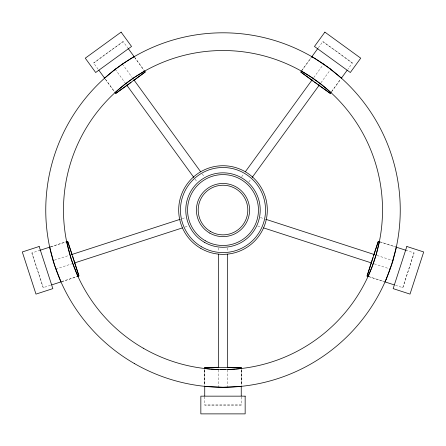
<?xml version="1.0" encoding="UTF-8"?>
<svg xmlns="http://www.w3.org/2000/svg" width="446" height="446" viewBox="0 0 446 446"><rect width="100%" height="100%" fill="white"/><g stroke="black" fill="none" stroke-linecap="round" stroke-linejoin="round"><path stroke-width="0.33" stroke-dasharray="2.23 1.67" d="M395.524 285.306L402.805 287.67L414.061 252.927L406.116 250.351M98.137 69.242L93.643 63.025L107.798 52.539L123.157 41.562L127.662 47.755M123.157 41.562L93.632 63.053M402.805 287.67L414.061 252.927M301.981 70.306L311.38 57.356M318.327 47.783L322.854 41.589L337.198 51.814L352.385 63.031L347.891 69.225M331.545 91.748L340.532 79.36M301.385 71.115L311.459 57.244M241.704 176.767L243.75 173.951M313.767 77.576L323.595 64.051M248.874 181.974L250.92 179.158M320.936 82.783L330.765 69.258M331.718 91.458L340.582 79.254M204.736 396.689L204.742 405.04L241.258 405.007L241.253 396.656M50.504 285.289L43.201 287.642L32.38 254.582L31.911 252.938L39.85 250.351M50.437 246.906L65.651 241.955M61.749 281.627L76.968 276.676M50.995 246.75L66.644 241.665M54.39 260.174L68.963 255.435M182.258 218.629L185.569 217.548M55.8 269.033L71.7 263.865M184.995 227.053L188.307 225.977M61.62 281.671L77.922 276.375M241.236 405.024L204.742 405.04M352.385 63.031L322.82 41.589M380.304 241.983L395.53 246.917M369.048 276.721L384.274 281.66M379.356 241.665L395.005 246.75M260.431 217.548L263.742 218.629M377.037 255.435L392.937 260.603M257.693 225.977L261.005 227.053M374.3 263.865L390.2 269.033M368.078 276.375L384.38 281.671M31.911 252.938L43.223 287.659M134.62 57.317L144.03 70.262M105.501 79.371L114.098 91.19M134.536 57.244L144.615 71.115M122.405 64.051L132.233 77.576M202.25 173.951L204.296 176.767M115.235 69.258L125.064 82.783M195.08 179.158L197.126 181.974M105.418 79.254L115.09 92.567M241.241 369.522L241.247 385.528M204.72 369.556L204.731 385.556M227.432 247.965L227.432 251.449M227.432 369.873L227.432 387.29M218.568 247.965L218.568 251.449M218.568 369.873L218.568 387.29M204.753 369.89L204.753 384.976L204.753 369.89M241.247 369.89L241.247 384.976L241.247 369.89"/><path stroke-width="0.67" d="M379.356 241.665L379.29 241.983M379.251 242.178L376.268 254.259L372.404 265.939M396.148 247.92L391.844 263.96L386.253 279.068M392.631 261.428L392.887 260.587M371.797 260.943L372.889 257.582M371.613 261.518L367.058 276.052L368.39 276.509M392.603 261.635L392.904 260.698M373.575 255.463L378.258 241.476L379.646 241.765M372.12 266.708L368.296 275.89M114.917 92.311L115.737 93.437L145.262 71.945L144.443 70.825M145.262 71.945L133.99 80.347M386.258 279.057L385.344 281.175M385.171 281.577L385.06 281.822M367.064 276.08L378.32 241.336M368.078 276.375L368.218 276.068M313.159 81.194L300.866 72.096L301.574 70.869M311.787 56.793L317.92 48.346M317.875 84.612L330.285 93.437L331.133 92.311M341.352 78.234L347.072 70.351M245.389 171.693L312.133 79.828M252.146 177.469L319.303 85.041M115.219 92.45L124.323 84.712L134.285 77.476M104.659 78.1L113.908 70.356M113.897 70.368L122.455 64.085L131.052 58.521M115.235 69.258L115.67 68.94M121.529 64.687L122.405 64.051M128.766 84.155L131.091 82.46M128.314 84.484L115.737 93.437M134.982 77.013L143.696 71.639M204.72 368.859L204.747 367.448L218.774 367.292M241.241 368.825L241.241 367.437L204.72 367.465M131.046 58.526L134.157 56.681M144.615 71.115L143.941 71.494M39.85 250.351L50.437 246.906M66.315 241.738L67.658 241.325L72.146 254.621M51.825 284.86L61.085 281.844M77.626 276.459L78.92 275.884L74.488 261.808M71.611 254.577L180.268 219.27M74.354 263.006L182.347 227.917M241.247 368.519L240.918 368.558M240.204 368.636L235.923 369.043M240.483 386.426L223 387.29L205.283 386.403M235.276 369.093L227.878 369.489M225.47 369.544L220.213 369.544M227.41 367.292L241.241 367.437M218.568 369.505L210.735 369.093M300.755 71.996L330.319 93.437M210.083 369.043L205.801 368.636M204.82 386.353L205.082 386.381M204.753 368.519L205.522 368.608M395.53 246.917L406.116 250.351M384.937 281.872L394.203 284.877M265.732 219.27L374.389 254.577M263.653 227.917L371.646 263.006M301.385 71.115L301.674 71.282M301.535 71.204L302.053 71.494M302.299 71.633L311.007 77.002M311.865 56.692L312.155 56.859M312.016 56.776L314.954 58.526M314.948 58.521L328.618 67.708L341.391 78.145M311.704 77.465L321.666 84.707L330.91 92.567M323.562 64.096L324.287 64.592M315.941 83.212L316.905 83.909M323.595 64.051L324.471 64.687M330.33 68.94L330.765 69.258M314.525 82.187L315.467 82.872M78.931 276.013L67.636 241.308M128.069 48.313L134.207 56.753M98.956 70.368L104.682 78.245M133.867 79.828L200.611 171.693M126.697 85.041L193.854 177.469M77.894 276.314L71.293 259.349L66.66 241.726M60.751 281.398L60.94 281.822M60.896 281.721L54.434 264.824L49.757 247.497M72.704 256.333L73.802 259.695M73.975 260.23L74.32 261.3M53.096 260.698L53.397 261.635M49.801 247.692L49.701 247.235M241.247 386.219L241.253 395.964M204.731 386.253L204.736 395.992M227.432 254.237L227.432 367.783M218.568 254.237L218.568 367.783M406.841 246.487L393.149 288.629L410.008 294.104L423.7 251.962L406.841 246.487M324.883 32.123L314.463 46.462L350.316 72.508L360.73 58.17L324.883 32.123M121.117 32.123L85.27 58.17L95.684 72.508L131.537 46.462L121.117 32.123M39.159 246.487L22.3 251.962L35.992 294.104L52.851 288.629L39.159 246.487M245.155 396.154L200.845 396.154L200.845 413.877L245.155 413.877L245.155 396.154M134.38 363.546A177.246 177.246 0 0 0 400.246 210.049A177.246 177.246 0 0 0 134.38 56.553A177.246 177.246 0 0 0 134.38 363.546M143.238 348.192A159.517 159.517 0 0 0 382.517 210.049A159.517 159.517 0 0 0 143.238 71.901A159.517 159.517 0 0 0 143.238 348.192M200.845 248.422A44.31 44.31 0 0 0 267.31 210.049A44.31 44.31 0 0 0 200.845 171.671A44.31 44.31 0 0 0 200.845 248.422M210.596 231.535A24.814 24.814 0 0 0 247.814 210.049A24.814 24.814 0 0 0 210.596 188.558A24.814 24.814 0 0 0 210.596 231.535M209.709 233.074A26.587 26.587 0 0 0 249.587 210.049A26.587 26.587 0 0 0 209.709 187.025A26.587 26.587 0 0 0 209.709 233.074M201.731 246.889A42.537 42.537 0 0 0 265.537 210.049A42.537 42.537 0 0 0 201.731 173.21A42.537 42.537 0 0 0 201.731 246.889M204.391 242.284A37.219 37.219 0 0 0 260.219 210.049A37.219 37.219 0 0 0 204.391 177.815A37.219 37.219 0 0 0 204.391 242.284M205.277 240.745A35.451 35.451 0 0 0 258.451 210.049A35.451 35.451 0 0 0 205.277 179.348A35.451 35.451 0 0 0 205.277 240.745"/></g></svg>
